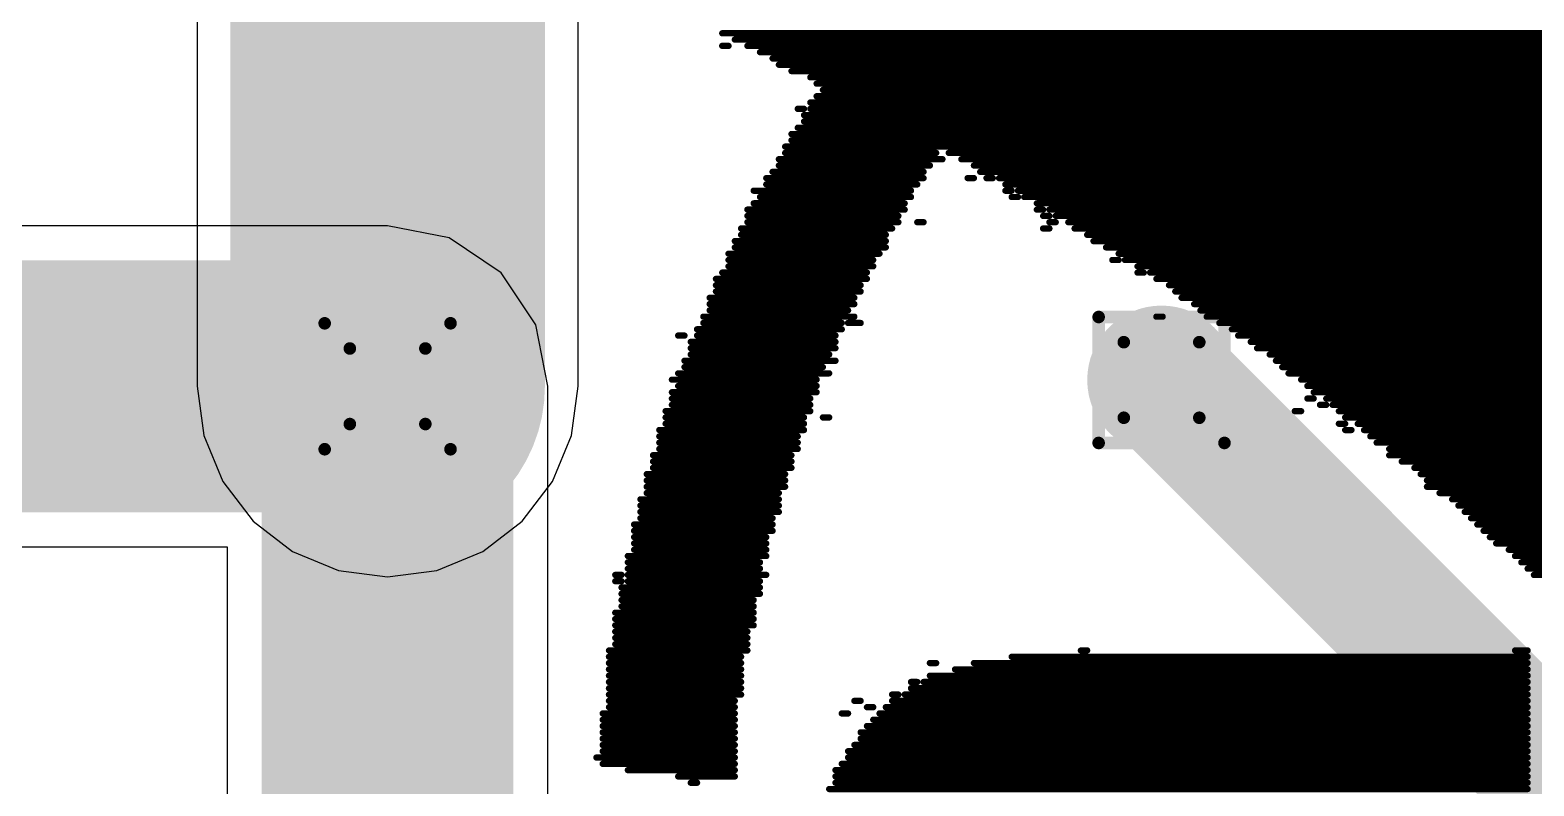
# Model space of a CAD drawing. Header units: inches. Extents: x -0.3 to 9.9, y -0.4 to 5.
# Drawn here: x 1.863 to 2.102, y 1.5035 to 1.6235 of the extents above; entities that cross this region are included whole.
import ezdxf

# ---------------------------------------------------------------- set-up
doc = ezdxf.new("R2010")
doc.units = ezdxf.units.IN
doc.header["$MEASUREMENT"] = 0
for name, color, linetype in [('Bottom Layer', 5, 'Continuous'), ('Bottom Overlay', 54, 'Continuous'), ('Bottom Solder', 6, 'Continuous'), ('Drill Drawing', 1, 'Continuous'), ('Top Layer', 1, 'Continuous'), ('Top Solder', 216, 'Continuous'), ('Via Holes', 16, 'Continuous')]:
    doc.layers.add(name, color=color, linetype=linetype)

msp = doc.modelspace()

# ---------------------------------------------------------------- hatches: boundary and pattern name
at = {"layer": 'Bottom Layer'}
h = msp.add_hatch(color=5, dxfattribs=at)
edge = h.paths.add_edge_path()
edge.add_arc((1.91982, 1.56695), 0.01181, 0, 360)
h = msp.add_hatch(color=5, dxfattribs=at)
edge = h.paths.add_edge_path()
edge.add_arc((2.04282, 1.56795), 0.01181, 0, 360)
at = {"layer": 'Bottom Solder'}
h = msp.add_hatch(color=6, dxfattribs=at)
edge = h.paths.add_edge_path()
edge.add_arc((1.91982, 1.56695), 0.00591, 0, 360)
h = msp.add_hatch(color=6, dxfattribs=at)
edge = h.paths.add_edge_path()
edge.add_arc((2.04282, 1.56795), 0.00591, 0, 360)
at = {"layer": 'Top Layer'}
h = msp.add_hatch(color=1, dxfattribs=at)
edge = h.paths.add_edge_path()
edge.add_arc((1.91982, 1.56695), 0.01181, 0, 360)
h = msp.add_hatch(color=1, dxfattribs=at)
edge = h.paths.add_edge_path()
edge.add_arc((2.04282, 1.56795), 0.01181, 0, 360)
at = {"layer": 'Top Solder'}
h = msp.add_hatch(color=216, dxfattribs=at)
edge = h.paths.add_edge_path()
edge.add_arc((1.91982, 1.56695), 0.00591, 0, 360)
h = msp.add_hatch(color=216, dxfattribs=at)
edge = h.paths.add_edge_path()
edge.add_arc((2.04282, 1.56795), 0.00591, 0, 360)
at = {"layer": 'Via Holes'}
h = msp.add_hatch(color=7, dxfattribs=at)
edge = h.paths.add_edge_path()
edge.add_arc((1.91982, 1.56695), 0.00591, 0, 360)
h = msp.add_hatch(color=7, dxfattribs=at)
edge = h.paths.add_edge_path()
edge.add_arc((2.04282, 1.56795), 0.00591, 0, 360)

# ---------------------------------------------------------------- linework, layer by layer
at = {"layer": 'Bottom Layer'}
for p, q in [((1.88956, 1.849), (1.88956, 1.56695)), ((1.95008, 1.56695), (1.95008, 1.849)), ((1.88956, 1.56695), (1.89059, 1.55912)), ((1.94905, 1.55912), (1.95008, 1.56695)), ((1.89059, 1.55912), (1.89362, 1.55182)), ((1.94603, 1.55182), (1.94905, 1.55912)), ((1.89362, 1.55182), (1.89843, 1.54555)), ((1.94122, 1.54555), (1.94603, 1.55182)), ((1.89843, 1.54555), (1.90469, 1.54074)), ((1.93495, 1.54074), (1.94122, 1.54555)), ((1.90469, 1.54074), (1.91199, 1.53772)), ((1.92765, 1.53772), (1.93495, 1.54074)), ((1.91199, 1.53772), (1.91982, 1.53669)), ((1.91982, 1.53669), (1.92765, 1.53772))]:
    msp.add_line(p, q, dxfattribs=at)
at = {"layer": 'Bottom Layer', "const_width": 0.05}
msp.add_lwpolyline([(1.91982, 1.56695), (1.91982, 1.849)], dxfattribs=at)
at = {"layer": 'Bottom Layer', "const_width": 0.025}
msp.add_lwpolyline([(1.90732, 1.56695, 1), (1.93232, 1.56695, 1)], format="xyb", close=True, dxfattribs=at)
at = {"layer": 'Bottom Overlay', "const_width": 0.001}
for points in [[(1.973, 1.623), (2.129, 1.623)], [(1.973, 1.621), (1.974, 1.621)], [(1.975, 1.622), (2.131, 1.622)], [(1.977, 1.621), (2.131, 1.621)], [(1.979, 1.62), (2.133, 1.62)], [(1.981, 1.619), (2.133, 1.619)], [(1.982, 1.618), (2.135, 1.618)], [(1.984, 1.617), (2.136, 1.617)], [(1.987, 1.616), (2.137, 1.616)], [(1.988, 1.615), (2.138, 1.615)], [(1.988, 1.613), (2.14, 1.613)], [(1.989, 1.614), (2.139, 1.614)], [(1.985, 1.611), (1.986, 1.611)], [(1.987, 1.612), (2.141, 1.612)], [(1.987, 1.611), (2.142, 1.611)], [(1.985, 1.608), (2.146, 1.608)], [(1.986, 1.61), (2.144, 1.61)], [(1.986, 1.609), (2.145, 1.609)], [(1.984, 1.607), (2.147, 1.607)], [(1.984, 1.606), (2.148, 1.606)], [(1.983, 1.605), (2.149, 1.605)], [(1.983, 1.604), (2.007, 1.604)], [(2.009, 1.604), (2.15, 1.604)], [(1.981, 1.601), (2.005, 1.601)], [(1.982, 1.603), (2.008, 1.603)], [(1.982, 1.602), (2.006, 1.602)], [(2.011, 1.603), (2.151, 1.603)], [(2.013, 1.602), (2.152, 1.602)], [(2.014, 1.601), (2.153, 1.601)], [(1.98, 1.6), (2.005, 1.6)], [(1.98, 1.599), (2.004, 1.599)], [(2.012, 1.6), (2.013, 1.6)], [(2.015, 1.6), (2.016, 1.6)], [(2.017, 1.6), (2.154, 1.6)], [(2.018, 1.599), (2.155, 1.599)], [(1.978, 1.598), (2.003, 1.598)], [(1.979, 1.597), (2.003, 1.597)], [(2.018, 1.598), (2.019, 1.598)], [(2.019, 1.597), (2.02, 1.597)], [(2.02, 1.598), (2.156, 1.598)], [(2.021, 1.597), (2.157, 1.597)], [(1.977, 1.595), (2.002, 1.595)], [(1.977, 1.594), (2.001, 1.594)], [(1.978, 1.596), (2.002, 1.596)], [(2.023, 1.596), (2.159, 1.596)], [(2.023, 1.595), (2.024, 1.595)], [(2.024, 1.594), (2.025, 1.594)], [(2.025, 1.595), (2.16, 1.595)], [(2.026, 1.594), (2.16, 1.594)], [(1.976, 1.592), (2, 1.592)], [(1.977, 1.593), (2.001, 1.593)], [(2.004, 1.593), (2.005, 1.593)], [(2.024, 1.592), (2.025, 1.592)], [(2.025, 1.593), (2.026, 1.593)], [(2.028, 1.593), (2.161, 1.593)], [(2.029, 1.592), (2.163, 1.592)], [(1.975, 1.59), (1.999, 1.59)], [(1.975, 1.589), (1.999, 1.589)], [(1.976, 1.591), (1.999, 1.591)], [(2.031, 1.591), (2.164, 1.591)], [(2.032, 1.59), (2.165, 1.59)], [(2.034, 1.589), (2.166, 1.589)], [(1.974, 1.588), (1.998, 1.588)], [(1.974, 1.587), (1.997, 1.587)], [(2.035, 1.587), (2.036, 1.587)], [(2.036, 1.588), (2.167, 1.588)], [(2.037, 1.587), (2.168, 1.587)], [(1.973, 1.585), (1.996, 1.585)], [(1.974, 1.586), (1.997, 1.586)], [(2.039, 1.586), (2.169, 1.586)], [(2.039, 1.585), (2.04, 1.585)], [(2.041, 1.585), (2.17, 1.585)], [(1.972, 1.584), (1.996, 1.584)], [(1.972, 1.583), (1.995, 1.583)], [(1.972, 1.582), (1.995, 1.582)], [(2.042, 1.584), (2.171, 1.584)], [(2.044, 1.583), (2.172, 1.583)], [(2.045, 1.582), (2.174, 1.582)], [(1.971, 1.581), (1.994, 1.581)], [(1.971, 1.58), (1.994, 1.58)], [(2.046, 1.581), (2.174, 1.581)], [(2.048, 1.58), (2.175, 1.58)], [(1.97, 1.578), (1.994, 1.578)], [(1.97, 1.577), (1.992, 1.577)], [(1.971, 1.579), (1.993, 1.579)], [(1.993, 1.577), (1.995, 1.577)], [(2.042, 1.578), (2.043, 1.578)], [(2.049, 1.579), (2.176, 1.579)], [(2.05, 1.578), (2.177, 1.578)], [(2.052, 1.577), (2.178, 1.577)], [(1.966, 1.575), (1.967, 1.575)], [(1.969, 1.576), (1.992, 1.576)], [(1.969, 1.575), (1.991, 1.575)], [(2.054, 1.576), (2.179, 1.576)], [(2.055, 1.575), (2.181, 1.575)], [(1.968, 1.574), (1.991, 1.574)], [(1.968, 1.573), (1.991, 1.573)], [(2.057, 1.574), (2.182, 1.574)], [(2.058, 1.573), (2.182, 1.573)], [(1.967, 1.571), (1.991, 1.571)], [(1.967, 1.57), (1.989, 1.57)], [(1.968, 1.572), (1.99, 1.572)], [(2.06, 1.572), (2.183, 1.572)], [(2.061, 1.571), (2.184, 1.571)], [(2.062, 1.57), (2.186, 1.57)], [(1.965, 1.568), (1.988, 1.568)], [(1.966, 1.569), (1.99, 1.569)], [(2.063, 1.569), (2.188, 1.569)], [(2.065, 1.568), (2.188, 1.568)], [(1.965, 1.566), (1.988, 1.566)], [(1.965, 1.565), (1.987, 1.565)], [(1.966, 1.567), (1.988, 1.567)], [(2.066, 1.567), (2.189, 1.567)], [(2.066, 1.565), (2.067, 1.565)], [(2.067, 1.566), (2.19, 1.566)], [(2.069, 1.565), (2.191, 1.565)], [(1.964, 1.563), (1.987, 1.563)], [(1.965, 1.564), (1.987, 1.564)], [(2.064, 1.563), (2.065, 1.563)], [(2.068, 1.564), (2.069, 1.564)], [(2.07, 1.564), (2.193, 1.564)], [(2.071, 1.563), (2.194, 1.563)], [(1.964, 1.562), (1.986, 1.562)], [(1.964, 1.561), (1.986, 1.561)], [(1.989, 1.562), (1.99, 1.562)], [(2.071, 1.561), (2.072, 1.561)], [(2.072, 1.562), (2.194, 1.562)], [(2.074, 1.561), (2.194, 1.561)], [(1.963, 1.56), (1.986, 1.56)], [(1.963, 1.559), (1.985, 1.559)], [(1.963, 1.558), (1.985, 1.558)], [(2.072, 1.56), (2.073, 1.56)], [(2.075, 1.56), (2.195, 1.56)], [(2.076, 1.559), (2.196, 1.559)], [(2.077, 1.558), (2.198, 1.558)], [(1.962, 1.556), (1.984, 1.556)], [(1.963, 1.557), (1.985, 1.557)], [(2.079, 1.557), (2.199, 1.557)], [(2.079, 1.556), (2.199, 1.556)], [(1.961, 1.553), (1.983, 1.553)], [(1.962, 1.555), (1.984, 1.555)], [(1.962, 1.554), (1.984, 1.554)], [(2.081, 1.555), (2.2, 1.555)], [(2.083, 1.554), (2.201, 1.554)], [(2.084, 1.553), (2.203, 1.553)], [(1.961, 1.552), (1.983, 1.552)], [(1.961, 1.551), (1.983, 1.551)], [(2.085, 1.552), (2.203, 1.552)], [(2.085, 1.551), (2.204, 1.551)], [(1.96, 1.549), (1.982, 1.549)], [(1.961, 1.55), (1.982, 1.55)], [(2.087, 1.55), (2.205, 1.55)], [(2.089, 1.549), (2.206, 1.549)], [(1.96, 1.548), (1.982, 1.548)], [(1.96, 1.547), (1.982, 1.547)], [(1.96, 1.546), (1.981, 1.546)], [(2.09, 1.548), (2.207, 1.548)], [(2.091, 1.547), (2.208, 1.547)], [(2.092, 1.546), (2.209, 1.546)], [(1.959, 1.545), (1.981, 1.545)], [(1.959, 1.544), (1.981, 1.544)], [(2.093, 1.545), (2.211, 1.545)], [(2.094, 1.544), (2.211, 1.544)], [(1.959, 1.543), (1.98, 1.543)], [(1.959, 1.542), (1.98, 1.542)], [(2.095, 1.543), (2.211, 1.543)], [(2.096, 1.542), (2.212, 1.542)], [(1.958, 1.54), (1.98, 1.54)], [(1.958, 1.539), (1.979, 1.539)], [(1.959, 1.541), (1.98, 1.541)], [(2.098, 1.541), (2.213, 1.541)], [(2.099, 1.54), (2.214, 1.54)], [(2.1, 1.539), (2.215, 1.539)], [(1.956, 1.537), (1.957, 1.537)], [(1.958, 1.538), (1.979, 1.538)], [(1.958, 1.537), (1.98, 1.537)], [(2.101, 1.538), (2.217, 1.538)], [(2.102, 1.537), (2.218, 1.537)], [(1.956, 1.536), (1.957, 1.536)], [(1.957, 1.535), (1.979, 1.535)], [(1.957, 1.534), (1.979, 1.534)], [(1.958, 1.536), (1.979, 1.536)], [(1.957, 1.533), (1.978, 1.533)], [(1.957, 1.532), (1.978, 1.532)], [(1.956, 1.531), (1.978, 1.531)], [(1.956, 1.53), (1.978, 1.53)], [(1.956, 1.529), (1.978, 1.529)], [(1.956, 1.528), (1.977, 1.528)], [(1.956, 1.527), (1.977, 1.527)], [(1.955, 1.525), (1.977, 1.525)], [(1.956, 1.526), (1.977, 1.526)], [(2.03, 1.525), (2.031, 1.525)], [(2.099, 1.525), (2.101, 1.525)], [(1.955, 1.524), (1.976, 1.524)], [(1.955, 1.523), (1.976, 1.523)], [(1.955, 1.522), (1.976, 1.522)], [(2.006, 1.523), (2.007, 1.523)], [(2.01, 1.522), (2.101, 1.522)], [(2.013, 1.523), (2.101, 1.523)], [(2.019, 1.524), (2.101, 1.524)], [(1.955, 1.521), (1.976, 1.521)], [(1.955, 1.52), (1.976, 1.52)], [(2.003, 1.52), (2.004, 1.52)], [(2.005, 1.52), (2.101, 1.52)], [(2.006, 1.521), (2.101, 1.521)], [(1.955, 1.519), (1.976, 1.519)], [(1.955, 1.518), (1.976, 1.518)], [(2, 1.518), (2.001, 1.518)], [(2.002, 1.518), (2.101, 1.518)], [(2.003, 1.519), (2.101, 1.519)], [(1.954, 1.515), (1.975, 1.515)], [(1.955, 1.517), (1.975, 1.517)], [(1.955, 1.516), (1.975, 1.516)], [(1.992, 1.515), (1.993, 1.515)], [(1.994, 1.517), (1.995, 1.517)], [(1.996, 1.516), (1.997, 1.516)], [(1.998, 1.515), (2.101, 1.515)], [(1.999, 1.516), (2.101, 1.516)], [(2, 1.517), (2.101, 1.517)], [(1.954, 1.514), (1.975, 1.514)], [(1.954, 1.513), (1.975, 1.513)], [(1.996, 1.513), (2.101, 1.513)], [(1.997, 1.514), (2.101, 1.514)], [(1.954, 1.512), (1.975, 1.512)], [(1.954, 1.511), (1.975, 1.511)], [(1.954, 1.51), (1.975, 1.51)], [(1.994, 1.51), (2.101, 1.51)], [(1.995, 1.512), (2.101, 1.512)], [(1.995, 1.511), (2.101, 1.511)], [(1.953, 1.508), (1.975, 1.508)], [(1.954, 1.509), (1.975, 1.509)], [(1.993, 1.509), (2.101, 1.509)], [(1.993, 1.508), (2.101, 1.508)], [(1.954, 1.507), (1.975, 1.507)], [(1.958, 1.506), (1.975, 1.506)], [(1.991, 1.506), (2.101, 1.506)], [(1.992, 1.507), (2.101, 1.507)], [(1.966, 1.505), (1.975, 1.505)], [(1.968, 1.504), (1.969, 1.504)], [(1.99, 1.503), (2.101, 1.503)], [(1.991, 1.505), (2.101, 1.505)], [(1.991, 1.504), (2.101, 1.504)]]:
    msp.add_lwpolyline(points, dxfattribs=at)
at = {"layer": 'Bottom Overlay', "const_width": 0.0005}
for points in [[(1.97275, 1.623, 1), (1.97325, 1.623, 1)], [(1.97275, 1.621, 1), (1.97325, 1.621, 1)], [(1.97375, 1.621, 1), (1.97425, 1.621, 1)], [(1.97475, 1.622, 1), (1.97525, 1.622, 1)], [(1.97675, 1.621, 1), (1.97725, 1.621, 1)], [(1.97875, 1.62, 1), (1.97925, 1.62, 1)], [(1.98075, 1.619, 1), (1.98125, 1.619, 1)], [(1.98175, 1.618, 1), (1.98225, 1.618, 1)], [(1.98375, 1.617, 1), (1.98425, 1.617, 1)], [(1.98675, 1.616, 1), (1.98725, 1.616, 1)], [(1.98775, 1.615, 1), (1.98825, 1.615, 1)], [(1.98775, 1.613, 1), (1.98825, 1.613, 1)], [(1.98875, 1.614, 1), (1.98925, 1.614, 1)], [(1.98475, 1.611, 1), (1.98525, 1.611, 1)], [(1.98575, 1.611, 1), (1.98625, 1.611, 1)], [(1.98675, 1.612, 1), (1.98725, 1.612, 1)], [(1.98675, 1.611, 1), (1.98725, 1.611, 1)], [(1.98475, 1.608, 1), (1.98525, 1.608, 1)], [(1.98575, 1.61, 1), (1.98625, 1.61, 1)], [(1.98575, 1.609, 1), (1.98625, 1.609, 1)], [(1.98375, 1.607, 1), (1.98425, 1.607, 1)], [(1.98375, 1.606, 1), (1.98425, 1.606, 1)], [(1.98275, 1.605, 1), (1.98325, 1.605, 1)], [(1.98275, 1.604, 1), (1.98325, 1.604, 1)], [(2.00675, 1.604, 1), (2.00725, 1.604, 1)], [(2.00875, 1.604, 1), (2.00925, 1.604, 1)], [(1.98075, 1.601, 1), (1.98125, 1.601, 1)], [(1.98175, 1.603, 1), (1.98225, 1.603, 1)], [(1.98175, 1.602, 1), (1.98225, 1.602, 1)], [(2.00475, 1.601, 1), (2.00525, 1.601, 1)], [(2.00575, 1.602, 1), (2.00625, 1.602, 1)], [(2.00775, 1.603, 1), (2.00825, 1.603, 1)], [(2.01075, 1.603, 1), (2.01125, 1.603, 1)], [(2.01275, 1.602, 1), (2.01325, 1.602, 1)], [(2.01375, 1.601, 1), (2.01425, 1.601, 1)], [(1.97975, 1.6, 1), (1.98025, 1.6, 1)], [(1.97975, 1.599, 1), (1.98025, 1.599, 1)], [(2.00375, 1.599, 1), (2.00425, 1.599, 1)], [(2.00475, 1.6, 1), (2.00525, 1.6, 1)], [(2.01175, 1.6, 1), (2.01225, 1.6, 1)], [(2.01275, 1.6, 1), (2.01325, 1.6, 1)], [(2.01475, 1.6, 1), (2.01525, 1.6, 1)], [(2.01575, 1.6, 1), (2.01625, 1.6, 1)], [(2.01675, 1.6, 1), (2.01725, 1.6, 1)], [(2.01775, 1.599, 1), (2.01825, 1.599, 1)], [(1.97775, 1.598, 1), (1.97825, 1.598, 1)], [(1.97875, 1.597, 1), (1.97925, 1.597, 1)], [(2.00275, 1.598, 1), (2.00325, 1.598, 1)], [(2.00275, 1.597, 1), (2.00325, 1.597, 1)], [(2.01775, 1.598, 1), (2.01825, 1.598, 1)], [(2.01875, 1.598, 1), (2.01925, 1.598, 1)], [(2.01875, 1.597, 1), (2.01925, 1.597, 1)], [(2.01975, 1.598, 1), (2.02025, 1.598, 1)], [(2.01975, 1.597, 1), (2.02025, 1.597, 1)], [(2.02075, 1.597, 1), (2.02125, 1.597, 1)], [(1.97675, 1.595, 1), (1.97725, 1.595, 1)], [(1.97675, 1.594, 1), (1.97725, 1.594, 1)], [(1.97775, 1.596, 1), (1.97825, 1.596, 1)], [(2.00075, 1.594, 1), (2.00125, 1.594, 1)], [(2.00175, 1.596, 1), (2.00225, 1.596, 1)], [(2.00175, 1.595, 1), (2.00225, 1.595, 1)], [(2.02275, 1.596, 1), (2.02325, 1.596, 1)], [(2.02275, 1.595, 1), (2.02325, 1.595, 1)], [(2.02375, 1.595, 1), (2.02425, 1.595, 1)], [(2.02375, 1.594, 1), (2.02425, 1.594, 1)], [(2.02475, 1.595, 1), (2.02525, 1.595, 1)], [(2.02475, 1.594, 1), (2.02525, 1.594, 1)], [(2.02575, 1.594, 1), (2.02625, 1.594, 1)], [(1.97575, 1.592, 1), (1.97625, 1.592, 1)], [(1.97675, 1.593, 1), (1.97725, 1.593, 1)], [(1.99975, 1.592, 1), (2.00025, 1.592, 1)], [(2.00075, 1.593, 1), (2.00125, 1.593, 1)], [(2.00375, 1.593, 1), (2.00425, 1.593, 1)], [(2.00475, 1.593, 1), (2.00525, 1.593, 1)], [(2.02375, 1.592, 1), (2.02425, 1.592, 1)], [(2.02475, 1.593, 1), (2.02525, 1.593, 1)], [(2.02475, 1.592, 1), (2.02525, 1.592, 1)], [(2.02575, 1.593, 1), (2.02625, 1.593, 1)], [(2.02775, 1.593, 1), (2.02825, 1.593, 1)], [(2.02875, 1.592, 1), (2.02925, 1.592, 1)], [(1.97475, 1.59, 1), (1.97525, 1.59, 1)], [(1.97475, 1.589, 1), (1.97525, 1.589, 1)], [(1.97575, 1.591, 1), (1.97625, 1.591, 1)], [(1.99875, 1.591, 1), (1.99925, 1.591, 1)], [(1.99875, 1.59, 1), (1.99925, 1.59, 1)], [(1.99875, 1.589, 1), (1.99925, 1.589, 1)], [(2.03075, 1.591, 1), (2.03125, 1.591, 1)], [(2.03175, 1.59, 1), (2.03225, 1.59, 1)], [(2.03375, 1.589, 1), (2.03425, 1.589, 1)], [(1.97375, 1.588, 1), (1.97425, 1.588, 1)], [(1.97375, 1.587, 1), (1.97425, 1.587, 1)], [(1.99675, 1.587, 1), (1.99725, 1.587, 1)], [(1.99775, 1.588, 1), (1.99825, 1.588, 1)], [(2.03475, 1.587, 1), (2.03525, 1.587, 1)], [(2.03575, 1.588, 1), (2.03625, 1.588, 1)], [(2.03575, 1.587, 1), (2.03625, 1.587, 1)], [(2.03675, 1.587, 1), (2.03725, 1.587, 1)], [(1.97275, 1.585, 1), (1.97325, 1.585, 1)], [(1.97375, 1.586, 1), (1.97425, 1.586, 1)], [(1.99575, 1.585, 1), (1.99625, 1.585, 1)], [(1.99675, 1.586, 1), (1.99725, 1.586, 1)], [(2.03875, 1.586, 1), (2.03925, 1.586, 1)], [(2.03875, 1.585, 1), (2.03925, 1.585, 1)], [(2.03975, 1.585, 1), (2.04025, 1.585, 1)], [(2.04075, 1.585, 1), (2.04125, 1.585, 1)], [(1.97175, 1.584, 1), (1.97225, 1.584, 1)], [(1.97175, 1.583, 1), (1.97225, 1.583, 1)], [(1.97175, 1.582, 1), (1.97225, 1.582, 1)], [(1.99475, 1.583, 1), (1.99525, 1.583, 1)], [(1.99475, 1.582, 1), (1.99525, 1.582, 1)], [(1.99575, 1.584, 1), (1.99625, 1.584, 1)], [(2.04175, 1.584, 1), (2.04225, 1.584, 1)], [(2.04375, 1.583, 1), (2.04425, 1.583, 1)], [(2.04475, 1.582, 1), (2.04525, 1.582, 1)], [(1.97075, 1.581, 1), (1.97125, 1.581, 1)], [(1.97075, 1.58, 1), (1.97125, 1.58, 1)], [(1.99375, 1.581, 1), (1.99425, 1.581, 1)], [(1.99375, 1.58, 1), (1.99425, 1.58, 1)], [(2.04575, 1.581, 1), (2.04625, 1.581, 1)], [(2.04775, 1.58, 1), (2.04825, 1.58, 1)], [(1.96975, 1.578, 1), (1.97025, 1.578, 1)], [(1.96975, 1.577, 1), (1.97025, 1.577, 1)], [(1.97075, 1.579, 1), (1.97125, 1.579, 1)], [(1.99175, 1.577, 1), (1.99225, 1.577, 1)], [(1.99275, 1.579, 1), (1.99325, 1.579, 1)], [(1.99275, 1.577, 1), (1.99325, 1.577, 1)], [(1.99375, 1.578, 1), (1.99425, 1.578, 1)], [(1.99475, 1.577, 1), (1.99525, 1.577, 1)], [(2.04175, 1.578, 1), (2.04225, 1.578, 1)], [(2.04275, 1.578, 1), (2.04325, 1.578, 1)], [(2.04875, 1.579, 1), (2.04925, 1.579, 1)], [(2.04975, 1.578, 1), (2.05025, 1.578, 1)], [(2.05175, 1.577, 1), (2.05225, 1.577, 1)], [(1.96575, 1.575, 1), (1.96625, 1.575, 1)], [(1.96675, 1.575, 1), (1.96725, 1.575, 1)], [(1.96875, 1.576, 1), (1.96925, 1.576, 1)], [(1.96875, 1.575, 1), (1.96925, 1.575, 1)], [(1.99075, 1.575, 1), (1.99125, 1.575, 1)], [(1.99175, 1.576, 1), (1.99225, 1.576, 1)], [(2.05375, 1.576, 1), (2.05425, 1.576, 1)], [(2.05475, 1.575, 1), (2.05525, 1.575, 1)], [(1.96775, 1.574, 1), (1.96825, 1.574, 1)], [(1.96775, 1.573, 1), (1.96825, 1.573, 1)], [(1.99075, 1.574, 1), (1.99125, 1.574, 1)], [(1.99075, 1.573, 1), (1.99125, 1.573, 1)], [(2.05675, 1.574, 1), (2.05725, 1.574, 1)], [(2.05775, 1.573, 1), (2.05825, 1.573, 1)], [(1.96675, 1.571, 1), (1.96725, 1.571, 1)], [(1.96675, 1.57, 1), (1.96725, 1.57, 1)], [(1.96775, 1.572, 1), (1.96825, 1.572, 1)], [(1.98875, 1.57, 1), (1.98925, 1.57, 1)], [(1.98975, 1.572, 1), (1.99025, 1.572, 1)], [(1.99075, 1.571, 1), (1.99125, 1.571, 1)], [(2.05975, 1.572, 1), (2.06025, 1.572, 1)], [(2.06075, 1.571, 1), (2.06125, 1.571, 1)], [(2.06175, 1.57, 1), (2.06225, 1.57, 1)], [(1.96475, 1.568, 1), (1.96525, 1.568, 1)], [(1.96575, 1.569, 1), (1.96625, 1.569, 1)], [(1.98775, 1.568, 1), (1.98825, 1.568, 1)], [(1.98975, 1.569, 1), (1.99025, 1.569, 1)], [(2.06275, 1.569, 1), (2.06325, 1.569, 1)], [(2.06475, 1.568, 1), (2.06525, 1.568, 1)], [(1.96475, 1.566, 1), (1.96525, 1.566, 1)], [(1.96475, 1.565, 1), (1.96525, 1.565, 1)], [(1.96575, 1.567, 1), (1.96625, 1.567, 1)], [(1.98675, 1.565, 1), (1.98725, 1.565, 1)], [(1.98775, 1.567, 1), (1.98825, 1.567, 1)], [(1.98775, 1.566, 1), (1.98825, 1.566, 1)], [(2.06575, 1.567, 1), (2.06625, 1.567, 1)], [(2.06575, 1.565, 1), (2.06625, 1.565, 1)], [(2.06675, 1.566, 1), (2.06725, 1.566, 1)], [(2.06675, 1.565, 1), (2.06725, 1.565, 1)], [(2.06875, 1.565, 1), (2.06925, 1.565, 1)], [(1.96375, 1.563, 1), (1.96425, 1.563, 1)], [(1.96475, 1.564, 1), (1.96525, 1.564, 1)], [(1.98675, 1.564, 1), (1.98725, 1.564, 1)], [(1.98675, 1.563, 1), (1.98725, 1.563, 1)], [(2.06375, 1.563, 1), (2.06425, 1.563, 1)], [(2.06475, 1.563, 1), (2.06525, 1.563, 1)], [(2.06775, 1.564, 1), (2.06825, 1.564, 1)], [(2.06875, 1.564, 1), (2.06925, 1.564, 1)], [(2.06975, 1.564, 1), (2.07025, 1.564, 1)], [(2.07075, 1.563, 1), (2.07125, 1.563, 1)], [(1.96375, 1.562, 1), (1.96425, 1.562, 1)], [(1.96375, 1.561, 1), (1.96425, 1.561, 1)], [(1.98575, 1.562, 1), (1.98625, 1.562, 1)], [(1.98575, 1.561, 1), (1.98625, 1.561, 1)], [(1.98875, 1.562, 1), (1.98925, 1.562, 1)], [(1.98975, 1.562, 1), (1.99025, 1.562, 1)], [(2.07075, 1.561, 1), (2.07125, 1.561, 1)], [(2.07175, 1.562, 1), (2.07225, 1.562, 1)], [(2.07175, 1.561, 1), (2.07225, 1.561, 1)], [(2.07375, 1.561, 1), (2.07425, 1.561, 1)], [(1.96275, 1.56, 1), (1.96325, 1.56, 1)], [(1.96275, 1.559, 1), (1.96325, 1.559, 1)], [(1.96275, 1.558, 1), (1.96325, 1.558, 1)], [(1.98475, 1.559, 1), (1.98525, 1.559, 1)], [(1.98475, 1.558, 1), (1.98525, 1.558, 1)], [(1.98575, 1.56, 1), (1.98625, 1.56, 1)], [(2.07175, 1.56, 1), (2.07225, 1.56, 1)], [(2.07275, 1.56, 1), (2.07325, 1.56, 1)], [(2.07475, 1.56, 1), (2.07525, 1.56, 1)], [(2.07575, 1.559, 1), (2.07625, 1.559, 1)], [(2.07675, 1.558, 1), (2.07725, 1.558, 1)], [(1.96175, 1.556, 1), (1.96225, 1.556, 1)], [(1.96275, 1.557, 1), (1.96325, 1.557, 1)], [(1.98375, 1.556, 1), (1.98425, 1.556, 1)], [(1.98475, 1.557, 1), (1.98525, 1.557, 1)], [(2.07875, 1.557, 1), (2.07925, 1.557, 1)], [(2.07875, 1.556, 1), (2.07925, 1.556, 1)], [(1.96075, 1.553, 1), (1.96125, 1.553, 1)], [(1.96175, 1.555, 1), (1.96225, 1.555, 1)], [(1.96175, 1.554, 1), (1.96225, 1.554, 1)], [(1.98275, 1.553, 1), (1.98325, 1.553, 1)], [(1.98375, 1.555, 1), (1.98425, 1.555, 1)], [(1.98375, 1.554, 1), (1.98425, 1.554, 1)], [(2.08075, 1.555, 1), (2.08125, 1.555, 1)], [(2.08275, 1.554, 1), (2.08325, 1.554, 1)], [(2.08375, 1.553, 1), (2.08425, 1.553, 1)], [(1.96075, 1.552, 1), (1.96125, 1.552, 1)], [(1.96075, 1.551, 1), (1.96125, 1.551, 1)], [(1.98275, 1.552, 1), (1.98325, 1.552, 1)], [(1.98275, 1.551, 1), (1.98325, 1.551, 1)], [(2.08475, 1.552, 1), (2.08525, 1.552, 1)], [(2.08475, 1.551, 1), (2.08525, 1.551, 1)], [(1.95975, 1.549, 1), (1.96025, 1.549, 1)], [(1.96075, 1.55, 1), (1.96125, 1.55, 1)], [(1.98175, 1.55, 1), (1.98225, 1.55, 1)], [(1.98175, 1.549, 1), (1.98225, 1.549, 1)], [(2.08675, 1.55, 1), (2.08725, 1.55, 1)], [(2.08875, 1.549, 1), (2.08925, 1.549, 1)], [(1.95975, 1.548, 1), (1.96025, 1.548, 1)], [(1.95975, 1.547, 1), (1.96025, 1.547, 1)], [(1.95975, 1.546, 1), (1.96025, 1.546, 1)], [(1.98075, 1.546, 1), (1.98125, 1.546, 1)], [(1.98175, 1.548, 1), (1.98225, 1.548, 1)], [(1.98175, 1.547, 1), (1.98225, 1.547, 1)], [(2.08975, 1.548, 1), (2.09025, 1.548, 1)], [(2.09075, 1.547, 1), (2.09125, 1.547, 1)], [(2.09175, 1.546, 1), (2.09225, 1.546, 1)], [(1.95875, 1.545, 1), (1.95925, 1.545, 1)], [(1.95875, 1.544, 1), (1.95925, 1.544, 1)], [(1.98075, 1.545, 1), (1.98125, 1.545, 1)], [(1.98075, 1.544, 1), (1.98125, 1.544, 1)], [(2.09275, 1.545, 1), (2.09325, 1.545, 1)], [(2.09375, 1.544, 1), (2.09425, 1.544, 1)], [(1.95875, 1.543, 1), (1.95925, 1.543, 1)], [(1.95875, 1.542, 1), (1.95925, 1.542, 1)], [(1.97975, 1.543, 1), (1.98025, 1.543, 1)], [(1.97975, 1.542, 1), (1.98025, 1.542, 1)], [(2.09475, 1.543, 1), (2.09525, 1.543, 1)], [(2.09575, 1.542, 1), (2.09625, 1.542, 1)], [(1.95775, 1.54, 1), (1.95825, 1.54, 1)], [(1.95775, 1.539, 1), (1.95825, 1.539, 1)], [(1.95875, 1.541, 1), (1.95925, 1.541, 1)], [(1.97875, 1.539, 1), (1.97925, 1.539, 1)], [(1.97975, 1.541, 1), (1.98025, 1.541, 1)], [(1.97975, 1.54, 1), (1.98025, 1.54, 1)], [(2.09775, 1.541, 1), (2.09825, 1.541, 1)], [(2.09875, 1.54, 1), (2.09925, 1.54, 1)], [(2.09975, 1.539, 1), (2.10025, 1.539, 1)], [(1.95575, 1.537, 1), (1.95625, 1.537, 1)], [(1.95675, 1.537, 1), (1.95725, 1.537, 1)], [(1.95775, 1.538, 1), (1.95825, 1.538, 1)], [(1.95775, 1.537, 1), (1.95825, 1.537, 1)], [(1.97875, 1.538, 1), (1.97925, 1.538, 1)], [(1.97975, 1.537, 1), (1.98025, 1.537, 1)], [(2.10075, 1.538, 1), (2.10125, 1.538, 1)], [(2.10175, 1.537, 1), (2.10225, 1.537, 1)], [(1.95575, 1.536, 1), (1.95625, 1.536, 1)], [(1.95675, 1.536, 1), (1.95725, 1.536, 1)], [(1.95675, 1.535, 1), (1.95725, 1.535, 1)], [(1.95675, 1.534, 1), (1.95725, 1.534, 1)], [(1.95775, 1.536, 1), (1.95825, 1.536, 1)], [(1.97875, 1.536, 1), (1.97925, 1.536, 1)], [(1.97875, 1.535, 1), (1.97925, 1.535, 1)], [(1.97875, 1.534, 1), (1.97925, 1.534, 1)], [(1.95675, 1.533, 1), (1.95725, 1.533, 1)], [(1.95675, 1.532, 1), (1.95725, 1.532, 1)], [(1.97775, 1.533, 1), (1.97825, 1.533, 1)], [(1.97775, 1.532, 1), (1.97825, 1.532, 1)], [(1.95575, 1.531, 1), (1.95625, 1.531, 1)], [(1.95575, 1.53, 1), (1.95625, 1.53, 1)], [(1.97775, 1.531, 1), (1.97825, 1.531, 1)], [(1.97775, 1.53, 1), (1.97825, 1.53, 1)], [(1.95575, 1.529, 1), (1.95625, 1.529, 1)], [(1.95575, 1.528, 1), (1.95625, 1.528, 1)], [(1.95575, 1.527, 1), (1.95625, 1.527, 1)], [(1.97675, 1.528, 1), (1.97725, 1.528, 1)], [(1.97675, 1.527, 1), (1.97725, 1.527, 1)], [(1.97775, 1.529, 1), (1.97825, 1.529, 1)], [(1.95475, 1.525, 1), (1.95525, 1.525, 1)], [(1.95575, 1.526, 1), (1.95625, 1.526, 1)], [(1.97675, 1.526, 1), (1.97725, 1.526, 1)], [(1.97675, 1.525, 1), (1.97725, 1.525, 1)], [(2.02975, 1.525, 1), (2.03025, 1.525, 1)], [(2.03075, 1.525, 1), (2.03125, 1.525, 1)], [(2.09875, 1.525, 1), (2.09925, 1.525, 1)], [(2.10075, 1.525, 1), (2.10125, 1.525, 1)], [(1.95475, 1.524, 1), (1.95525, 1.524, 1)], [(1.95475, 1.523, 1), (1.95525, 1.523, 1)], [(1.95475, 1.522, 1), (1.95525, 1.522, 1)], [(1.97575, 1.524, 1), (1.97625, 1.524, 1)], [(1.97575, 1.523, 1), (1.97625, 1.523, 1)], [(1.97575, 1.522, 1), (1.97625, 1.522, 1)], [(2.00575, 1.523, 1), (2.00625, 1.523, 1)], [(2.00675, 1.523, 1), (2.00725, 1.523, 1)], [(2.00975, 1.522, 1), (2.01025, 1.522, 1)], [(2.01275, 1.523, 1), (2.01325, 1.523, 1)], [(2.01875, 1.524, 1), (2.01925, 1.524, 1)], [(2.10075, 1.524, 1), (2.10125, 1.524, 1)], [(2.10075, 1.523, 1), (2.10125, 1.523, 1)], [(2.10075, 1.522, 1), (2.10125, 1.522, 1)], [(1.95475, 1.521, 1), (1.95525, 1.521, 1)], [(1.95475, 1.52, 1), (1.95525, 1.52, 1)], [(1.97575, 1.521, 1), (1.97625, 1.521, 1)], [(1.97575, 1.52, 1), (1.97625, 1.52, 1)], [(2.00275, 1.52, 1), (2.00325, 1.52, 1)], [(2.00375, 1.52, 1), (2.00425, 1.52, 1)], [(2.00475, 1.52, 1), (2.00525, 1.52, 1)], [(2.00575, 1.521, 1), (2.00625, 1.521, 1)], [(2.10075, 1.521, 1), (2.10125, 1.521, 1)], [(2.10075, 1.52, 1), (2.10125, 1.52, 1)], [(1.95475, 1.519, 1), (1.95525, 1.519, 1)], [(1.95475, 1.518, 1), (1.95525, 1.518, 1)], [(1.97575, 1.519, 1), (1.97625, 1.519, 1)], [(1.97575, 1.518, 1), (1.97625, 1.518, 1)], [(1.99975, 1.518, 1), (2.00025, 1.518, 1)], [(2.00075, 1.518, 1), (2.00125, 1.518, 1)], [(2.00175, 1.518, 1), (2.00225, 1.518, 1)], [(2.00275, 1.519, 1), (2.00325, 1.519, 1)], [(2.10075, 1.519, 1), (2.10125, 1.519, 1)], [(2.10075, 1.518, 1), (2.10125, 1.518, 1)], [(1.95375, 1.515, 1), (1.95425, 1.515, 1)], [(1.95475, 1.517, 1), (1.95525, 1.517, 1)], [(1.95475, 1.516, 1), (1.95525, 1.516, 1)], [(1.97475, 1.517, 1), (1.97525, 1.517, 1)], [(1.97475, 1.516, 1), (1.97525, 1.516, 1)], [(1.97475, 1.515, 1), (1.97525, 1.515, 1)], [(1.99175, 1.515, 1), (1.99225, 1.515, 1)], [(1.99275, 1.515, 1), (1.99325, 1.515, 1)], [(1.99375, 1.517, 1), (1.99425, 1.517, 1)], [(1.99475, 1.517, 1), (1.99525, 1.517, 1)], [(1.99575, 1.516, 1), (1.99625, 1.516, 1)], [(1.99675, 1.516, 1), (1.99725, 1.516, 1)], [(1.99775, 1.515, 1), (1.99825, 1.515, 1)], [(1.99875, 1.516, 1), (1.99925, 1.516, 1)], [(1.99975, 1.517, 1), (2.00025, 1.517, 1)], [(2.10075, 1.517, 1), (2.10125, 1.517, 1)], [(2.10075, 1.516, 1), (2.10125, 1.516, 1)], [(2.10075, 1.515, 1), (2.10125, 1.515, 1)], [(1.95375, 1.514, 1), (1.95425, 1.514, 1)], [(1.95375, 1.513, 1), (1.95425, 1.513, 1)], [(1.97475, 1.514, 1), (1.97525, 1.514, 1)], [(1.97475, 1.513, 1), (1.97525, 1.513, 1)], [(1.99575, 1.513, 1), (1.99625, 1.513, 1)], [(1.99675, 1.514, 1), (1.99725, 1.514, 1)], [(2.10075, 1.514, 1), (2.10125, 1.514, 1)], [(2.10075, 1.513, 1), (2.10125, 1.513, 1)], [(1.95375, 1.512, 1), (1.95425, 1.512, 1)], [(1.95375, 1.511, 1), (1.95425, 1.511, 1)], [(1.95375, 1.51, 1), (1.95425, 1.51, 1)], [(1.97475, 1.512, 1), (1.97525, 1.512, 1)], [(1.97475, 1.511, 1), (1.97525, 1.511, 1)], [(1.97475, 1.51, 1), (1.97525, 1.51, 1)], [(1.99375, 1.51, 1), (1.99425, 1.51, 1)], [(1.99475, 1.512, 1), (1.99525, 1.512, 1)], [(1.99475, 1.511, 1), (1.99525, 1.511, 1)], [(2.10075, 1.512, 1), (2.10125, 1.512, 1)], [(2.10075, 1.511, 1), (2.10125, 1.511, 1)], [(2.10075, 1.51, 1), (2.10125, 1.51, 1)], [(1.95275, 1.508, 1), (1.95325, 1.508, 1)], [(1.95375, 1.509, 1), (1.95425, 1.509, 1)], [(1.97475, 1.509, 1), (1.97525, 1.509, 1)], [(1.97475, 1.508, 1), (1.97525, 1.508, 1)], [(1.99275, 1.509, 1), (1.99325, 1.509, 1)], [(1.99275, 1.508, 1), (1.99325, 1.508, 1)], [(2.10075, 1.509, 1), (2.10125, 1.509, 1)], [(2.10075, 1.508, 1), (2.10125, 1.508, 1)], [(1.95375, 1.507, 1), (1.95425, 1.507, 1)], [(1.95775, 1.506, 1), (1.95825, 1.506, 1)], [(1.97475, 1.507, 1), (1.97525, 1.507, 1)], [(1.97475, 1.506, 1), (1.97525, 1.506, 1)], [(1.99075, 1.506, 1), (1.99125, 1.506, 1)], [(1.99175, 1.507, 1), (1.99225, 1.507, 1)], [(2.10075, 1.507, 1), (2.10125, 1.507, 1)], [(2.10075, 1.506, 1), (2.10125, 1.506, 1)], [(1.96575, 1.505, 1), (1.96625, 1.505, 1)], [(1.96775, 1.504, 1), (1.96825, 1.504, 1)], [(1.96875, 1.504, 1), (1.96925, 1.504, 1)], [(1.97475, 1.505, 1), (1.97525, 1.505, 1)], [(1.98975, 1.503, 1), (1.99025, 1.503, 1)], [(1.99075, 1.505, 1), (1.99125, 1.505, 1)], [(1.99075, 1.504, 1), (1.99125, 1.504, 1)], [(2.10075, 1.505, 1), (2.10125, 1.505, 1)], [(2.10075, 1.504, 1), (2.10125, 1.504, 1)], [(2.10075, 1.503, 1), (2.10125, 1.503, 1)]]:
    msp.add_lwpolyline(points, format="xyb", close=True, dxfattribs=at)
at = {"layer": 'Drill Drawing', "const_width": 0.002}
for points in [[(1.90982, 1.57695), (1.92982, 1.57695)], [(1.90982, 1.55695), (1.90982, 1.57695)], [(1.92982, 1.55695), (1.92982, 1.57695)], [(2.03282, 1.57795), (2.05282, 1.57795)], [(2.03282, 1.55795), (2.03282, 1.57795)], [(2.05282, 1.55795), (2.05282, 1.57795)], [(1.91382, 1.57295), (1.92582, 1.57295)], [(1.91382, 1.56095), (1.91382, 1.57295)], [(1.92582, 1.56095), (1.92582, 1.57295)], [(2.03682, 1.57395), (2.04882, 1.57395)], [(2.03682, 1.56195), (2.03682, 1.57395)], [(2.04882, 1.56195), (2.04882, 1.57395)], [(1.91382, 1.56095), (1.92582, 1.56095)], [(2.03682, 1.56195), (2.04882, 1.56195)], [(2.03282, 1.55795), (2.05282, 1.55795)], [(1.90982, 1.55695), (1.92982, 1.55695)]]:
    msp.add_lwpolyline(points, dxfattribs=at)
at = {"layer": 'Drill Drawing', "const_width": 0.001}
for points in [[(1.90932, 1.57695, 1), (1.91032, 1.57695, 1)], [(1.90932, 1.57695, 1), (1.91032, 1.57695, 1)], [(1.92932, 1.57695, 1), (1.93032, 1.57695, 1)], [(1.92932, 1.57695, 1), (1.93032, 1.57695, 1)], [(2.03232, 1.57795, 1), (2.03332, 1.57795, 1)], [(2.03232, 1.57795, 1), (2.03332, 1.57795, 1)], [(2.05232, 1.57795, 1), (2.05332, 1.57795, 1)], [(2.05232, 1.57795, 1), (2.05332, 1.57795, 1)], [(1.91332, 1.57295, 1), (1.91432, 1.57295, 1)], [(1.91332, 1.57295, 1), (1.91432, 1.57295, 1)], [(1.92532, 1.57295, 1), (1.92632, 1.57295, 1)], [(1.92532, 1.57295, 1), (1.92632, 1.57295, 1)], [(2.03632, 1.57395, 1), (2.03732, 1.57395, 1)], [(2.03632, 1.57395, 1), (2.03732, 1.57395, 1)], [(2.04832, 1.57395, 1), (2.04932, 1.57395, 1)], [(2.04832, 1.57395, 1), (2.04932, 1.57395, 1)], [(1.91332, 1.56095, 1), (1.91432, 1.56095, 1)], [(1.91332, 1.56095, 1), (1.91432, 1.56095, 1)], [(1.92532, 1.56095, 1), (1.92632, 1.56095, 1)], [(1.92532, 1.56095, 1), (1.92632, 1.56095, 1)], [(2.03632, 1.56195, 1), (2.03732, 1.56195, 1)], [(2.03632, 1.56195, 1), (2.03732, 1.56195, 1)], [(2.04832, 1.56195, 1), (2.04932, 1.56195, 1)], [(2.04832, 1.56195, 1), (2.04932, 1.56195, 1)], [(2.03232, 1.55795, 1), (2.03332, 1.55795, 1)], [(2.03232, 1.55795, 1), (2.03332, 1.55795, 1)], [(2.05232, 1.55795, 1), (2.05332, 1.55795, 1)], [(2.05232, 1.55795, 1), (2.05332, 1.55795, 1)], [(1.90932, 1.55695, 1), (1.91032, 1.55695, 1)], [(1.90932, 1.55695, 1), (1.91032, 1.55695, 1)], [(1.92932, 1.55695, 1), (1.93032, 1.55695, 1)], [(1.92932, 1.55695, 1), (1.93032, 1.55695, 1)]]:
    msp.add_lwpolyline(points, format="xyb", close=True, dxfattribs=at)
at = {"layer": 'Top Layer'}
for p, q in [((1.91982, 1.59244), (1.57261, 1.59244)), ((1.92958, 1.5905), (1.91982, 1.59244)), ((1.93785, 1.58497), (1.92958, 1.5905)), ((1.94337, 1.5767), (1.93785, 1.58497)), ((1.94531, 1.56695), (1.94337, 1.5767)), ((1.94531, 1.20474), (1.94531, 1.56695)), ((1.56205, 1.54146), (1.89433, 1.54146)), ((1.89433, 1.54146), (1.89433, 1.19418))]:
    msp.add_line(p, q, dxfattribs=at)
for points, const_width in [([(1.56205, 1.56695), (1.91982, 1.56695)], 0.04), ([(1.91982, 1.19418), (1.91982, 1.56695)], 0.04), ([(2.04282, 1.56795), (2.21782, 1.39295)], 0.022)]:
    msp.add_lwpolyline(points, dxfattribs=dict(at, const_width=const_width))
for points, const_width in [([(1.90982, 1.56695, 1), (1.92982, 1.56695, 1)], 0.02), ([(1.90982, 1.56695, 1), (1.92982, 1.56695, 1)], 0.02), ([(2.03732, 1.56795, 1), (2.04832, 1.56795, 1)], 0.011)]:
    msp.add_lwpolyline(points, format="xyb", close=True, dxfattribs=dict(at, const_width=const_width))

doc.saveas('drawing.dxf')
